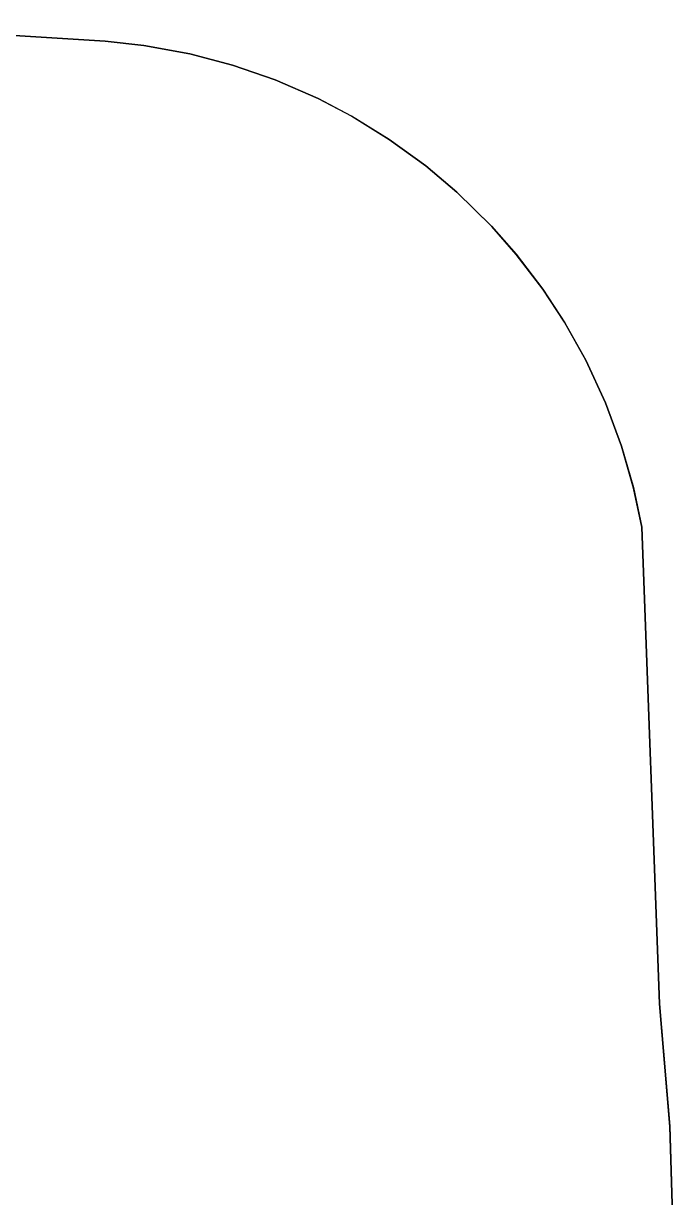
# Model space of a CAD drawing. Header units: feet. Extents: x 1888 to 2477, y 2252 to 2616.
# Drawn here: x 2193.97 to 2204.31, y 2331.21 to 2349.9 of the extents above; entities that cross this region are included whole.
import ezdxf

# ---------------------------------------------------------------- set-up
doc = ezdxf.new("R2010")
doc.units = ezdxf.units.FT
doc.layers.add('TABLE-TOPVEN', color=6, linetype='Continuous')

# ---------------------------------------------------------------- blocks, each defined once
blk = doc.blocks.new('table')
at = {"layer": 'TABLE-TOPVEN'}
for points in [[(3.411, 32.423, 28.5), (3.411, 32.423, 27.324), (-1.364, 32.721, 27.324), (-1.363, 32.722, 28.5)], [(4.064, 32.352, 28.5), (4.067, 32.352, 27.324), (3.411, 32.423, 27.324), (3.411, 32.423, 28.5)], [(4.843, 32.21, 28.5), (4.843, 32.21, 27.324), (4.067, 32.352, 27.324), (4.064, 32.352, 28.5)], [(5.565, 32.02, 28.5), (5.563, 32.02, 27.324), (4.843, 32.21, 27.324), (4.843, 32.21, 28.5)], [(6.282, 31.771, 28.5), (6.282, 31.771, 27.324), (5.563, 32.02, 27.324), (5.565, 32.02, 28.5)], [(7.009, 31.454, 28.5), (7.008, 31.455, 27.324), (6.282, 31.771, 27.324), (6.282, 31.771, 28.5)], [(7.58, 31.154, 28.5), (7.575, 31.157, 27.324), (7.008, 31.455, 27.324), (7.009, 31.454, 28.5)], [(8.211, 30.764, 28.5), (8.212, 30.764, 27.324), (7.575, 31.157, 27.324), (7.58, 31.154, 28.5)], [(8.829, 30.315, 28.5), (8.831, 30.314, 27.324), (8.212, 30.764, 27.324), (8.211, 30.764, 28.5)], [(9.353, 29.872, 28.5), (9.353, 29.872, 27.324), (8.831, 30.314, 27.324), (8.829, 30.315, 28.5)], [(9.939, 29.295, 28.5), (9.942, 29.292, 27.324), (9.353, 29.872, 27.324), (9.353, 29.872, 28.5)], [(10.355, 28.822, 28.5), (10.356, 28.82, 27.324), (9.942, 29.292, 27.324), (9.939, 29.295, 28.5)], [(10.806, 28.23, 28.5), (10.806, 28.231, 27.324), (10.356, 28.82, 27.324), (10.355, 28.822, 28.5)], [(11.175, 27.666, 28.5), (11.171, 27.674, 27.324), (10.806, 28.231, 27.324), (10.806, 28.23, 28.5)], [(11.53, 27.032, 28.5), (11.53, 27.032, 27.324), (11.171, 27.674, 27.324), (11.175, 27.666, 28.5)], [(11.864, 26.312, 28.5), (11.863, 26.312, 27.324), (11.53, 27.032, 27.324), (11.53, 27.032, 28.5)], [(12.135, 25.579, 28.5), (12.134, 25.581, 27.324), (11.863, 26.312, 27.324), (11.864, 26.312, 28.5)], [(12.335, 24.881, 28.5), (12.337, 24.871, 27.324), (12.134, 25.581, 27.324), (12.135, 25.579, 28.5)], [(12.476, 24.209, 28.5), (12.476, 24.209, 27.324), (12.337, 24.871, 27.324), (12.335, 24.881, 28.5)], [(12.775, 16.157, 28.5), (12.775, 16.156, 27.324), (12.476, 24.209, 27.324), (12.476, 24.209, 28.5)], [(12.954, 14.093, 28.5), (12.954, 14.087, 27.324), (12.775, 16.156, 27.324), (12.775, 16.157, 28.5)], [(13.014, 12.02, 28.5), (13.014, 12.02, 27.324), (12.954, 14.087, 27.324), (12.954, 14.093, 28.5)]]:
    blk.add_3dface(points, dxfattribs=at)
at = {"layer": 'TABLE-TOPVEN', "invisible_edges": 15}
for points in [[(3.411, -8.382, 27.324), (-1.363, -8.681, 27.324), (-1.364, 32.721, 27.324), (3.411, 32.423, 27.324)], [(3.411, -8.382, 28.5), (3.411, 32.423, 28.5), (-1.363, 32.722, 28.5), (-1.363, -8.681, 28.5)], [(3.411, 32.423, 27.324), (4.067, 32.352, 27.324), (4.211, -8.289, 27.324), (3.411, -8.382, 27.324)], [(3.411, 32.423, 28.5), (3.411, -8.382, 28.5), (4.213, -8.289, 28.5), (4.064, 32.352, 28.5)], [(4.064, 32.352, 28.5), (4.213, -8.289, 28.5), (4.792, -8.181, 28.5), (4.843, 32.21, 28.5)], [(4.067, 32.352, 27.324), (4.843, 32.21, 27.324), (4.801, -8.178, 27.324), (4.211, -8.289, 27.324)], [(4.843, 32.21, 28.5), (4.792, -8.181, 28.5), (5.565, -7.979, 28.5), (5.565, 32.02, 28.5)], [(4.843, 32.21, 27.324), (5.563, 32.02, 27.324), (5.568, -7.978, 27.324), (4.801, -8.178, 27.324)], [(5.563, 32.02, 27.324), (6.282, 31.771, 27.324), (6.239, -7.747, 27.324), (5.568, -7.978, 27.324)], [(5.565, 32.02, 28.5), (5.565, -7.979, 28.5), (6.242, -7.746, 28.5), (6.282, 31.771, 28.5)], [(6.282, 31.771, 27.324), (7.008, 31.455, 27.324), (6.88, -7.475, 27.324), (6.239, -7.747, 27.324)], [(6.282, 31.771, 28.5), (6.242, -7.746, 28.5), (6.877, -7.476, 28.5), (7.009, 31.454, 28.5)], [(7.009, 31.454, 28.5), (6.877, -7.476, 28.5), (7.577, -7.115, 28.5), (7.58, 31.154, 28.5)], [(7.008, 31.455, 27.324), (7.575, 31.157, 27.324), (7.579, -7.114, 27.324), (6.88, -7.475, 27.324)], [(7.575, 31.157, 27.324), (8.212, 30.764, 27.324), (8.162, -6.756, 27.324), (7.579, -7.114, 27.324)], [(7.58, 31.154, 28.5), (7.577, -7.115, 28.5), (8.161, -6.757, 28.5), (8.211, 30.764, 28.5)], [(8.211, 30.764, 28.5), (8.161, -6.757, 28.5), (8.727, -6.353, 28.5), (8.829, 30.315, 28.5)], [(8.212, 30.764, 27.324), (8.831, 30.314, 27.324), (8.728, -6.352, 27.324), (8.162, -6.756, 27.324)], [(8.829, 30.315, 28.5), (8.727, -6.353, 28.5), (9.353, -5.831, 28.5), (9.353, 29.872, 28.5)], [(8.831, 30.314, 27.324), (9.353, 29.872, 27.324), (9.353, -5.831, 27.324), (8.728, -6.352, 27.324)], [(9.353, 29.872, 27.324), (9.942, 29.292, 27.324), (9.867, -5.331, 27.324), (9.353, -5.831, 27.324)], [(9.353, 29.872, 28.5), (9.353, -5.831, 28.5), (9.862, -5.336, 28.5), (9.939, 29.295, 28.5)], [(9.939, 29.295, 28.5), (9.862, -5.336, 28.5), (10.347, -4.791, 28.5), (10.355, 28.822, 28.5)], [(9.942, 29.292, 27.324), (10.356, 28.82, 27.324), (10.347, -4.79, 27.324), (9.867, -5.331, 27.324)], [(10.355, 28.822, 28.5), (10.347, -4.791, 28.5), (10.805, -4.191, 28.5), (10.806, 28.23, 28.5)], [(10.356, 28.82, 27.324), (10.806, 28.231, 27.324), (10.807, -4.188, 27.324), (10.347, -4.79, 27.324)], [(10.806, 28.23, 28.5), (10.805, -4.191, 28.5), (11.196, -3.592, 28.5), (11.175, 27.666, 28.5)], [(10.806, 28.231, 27.324), (11.171, 27.674, 27.324), (11.194, -3.594, 27.324), (10.807, -4.188, 27.324)], [(11.171, 27.674, 27.324), (11.53, 27.032, 27.324), (11.585, -2.883, 27.324), (11.194, -3.594, 27.324)], [(11.175, 27.666, 28.5), (11.196, -3.592, 28.5), (11.587, -2.879, 28.5), (11.53, 27.032, 28.5)], [(11.53, 27.032, 27.324), (11.863, 26.312, 27.324), (11.863, -2.272, 27.324), (11.585, -2.883, 27.324)], [(11.53, 27.032, 28.5), (11.587, -2.879, 28.5), (11.862, -2.274, 28.5), (11.864, 26.312, 28.5)], [(11.864, 26.312, 28.5), (11.862, -2.274, 28.5), (12.114, -1.602, 28.5), (12.135, 25.579, 28.5)], [(11.863, 26.312, 27.324), (12.134, 25.581, 27.324), (12.113, -1.603, 27.324), (11.863, -2.272, 27.324)], [(12.134, 25.581, 27.324), (12.337, 24.871, 27.324), (12.323, -0.887, 27.324), (12.113, -1.603, 27.324)], [(12.135, 25.579, 28.5), (12.114, -1.602, 28.5), (12.322, -0.889, 28.5), (12.335, 24.881, 28.5)], [(12.335, 24.881, 28.5), (12.322, -0.889, 28.5), (12.476, -0.168, 28.5), (12.476, 24.209, 28.5)], [(12.337, 24.871, 27.324), (12.476, 24.209, 27.324), (12.476, -0.168, 27.324), (12.323, -0.887, 27.324)], [(12.476, 24.209, 27.324), (12.775, 16.156, 27.324), (12.774, 7.879, 27.324), (12.476, -0.168, 27.324)], [(12.476, 24.209, 28.5), (12.476, -0.168, 28.5), (12.775, 7.883, 28.5), (12.775, 16.157, 28.5)], [(12.775, 16.156, 27.324), (12.954, 14.087, 27.324), (12.954, 9.942, 27.324), (12.774, 7.879, 27.324)], [(12.775, 16.157, 28.5), (12.775, 7.883, 28.5), (12.954, 9.949, 28.5), (12.954, 14.093, 28.5)], [(12.954, 14.093, 28.5), (12.954, 9.949, 28.5), (13.014, 12.02, 28.5)], [(12.954, 14.087, 27.324), (13.014, 12.02, 27.324), (12.954, 9.942, 27.324)]]:
    blk.add_3dface(points, dxfattribs=at)

msp = doc.modelspace()

# ---------------------------------------------------------------- block references
at = {"xscale": 0.9419495636793325, "yscale": 0.9419495636793325, "zscale": 0.9419495636793325}
msp.add_blockref('table', (2192.054, 2319.075, -0.761), dxfattribs=at)

doc.saveas('drawing.dxf')
